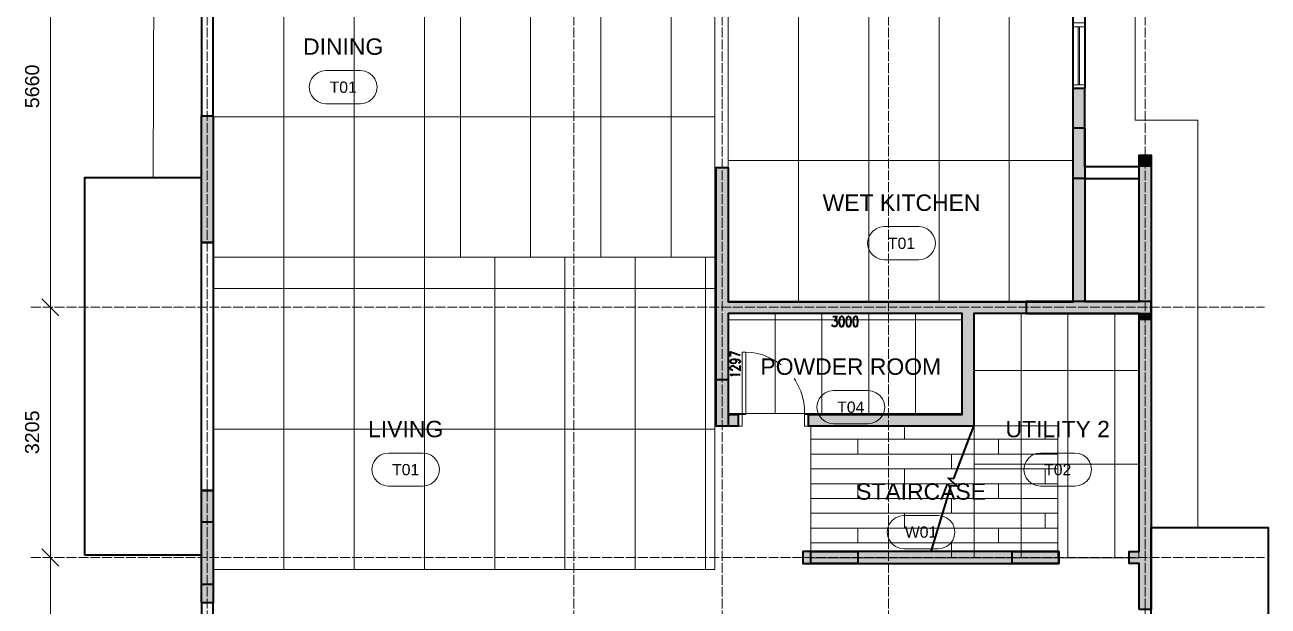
# Model space of a CAD drawing. Header units: millimetres. Extents: x 5 to 417, y 5 to 292.
# Drawn here: x 92.7 to 251.9, y 101.3 to 175.8 of the extents above; entities that cross this region are included whole.
import ezdxf
from ezdxf.enums import TextEntityAlignment as Align

# ---------------------------------------------------------------- set-up
doc = ezdxf.new("R2010")
doc.units = ezdxf.units.MM
doc.linetypes.add('DASHED', pattern=[1.524, 1.27, -0.254])
for name, color, linetype, lineweight in [('A-DOOR', 7, 'CONTINUOUS', 18), ('A-GRID', 8, 'DASHED', 13), ('A-WALL', 250, 'CONTINUOUS', 35), ('A-WALL-FILL', 250, 'CONTINUOUS', 0), ('A-WIND', 7, 'CONTINUOUS', 13), ('I-DIM', 5, 'CONTINUOUS', 13), ('I-FLOR', 8, 'CONTINUOUS', 9), ('I-ROOM', 7, 'CONTINUOUS', 13), ('I-TAG', 5, 'CONTINUOUS', 13)]:
    doc.layers.add(name, color=color, linetype=linetype, lineweight=lineweight)
doc.styles.get("Standard").update_dxf_attribs({"font": 'arial.ttf'})

msp = doc.modelspace()

# ---------------------------------------------------------------- hatches: boundary and pattern name
at = {"layer": 'A-WALL-FILL', "true_color": 0x4d4d4d}
h = msp.add_hatch(color=7, dxfattribs=at)
h.dxf.hatch_style = 1
h.paths.add_polyline_path([(228.47, 167.62), (226.97, 167.62), (228.47, 162.58), (228.47, 167.62)])
h = msp.add_hatch(color=7, dxfattribs=at)
h.dxf.hatch_style = 1
h.paths.add_polyline_path([(226.97, 167.62), (228.47, 162.58), (226.97, 162.58), (226.97, 167.62)])
h = msp.add_hatch(color=7, dxfattribs=at)
h.dxf.hatch_style = 1
h.paths.add_polyline_path([(116.85, 164.12), (115.35, 164.12), (116.85, 147.92), (116.85, 164.12)])
h = msp.add_hatch(color=7, dxfattribs=at)
h.dxf.hatch_style = 1
h.paths.add_polyline_path([(115.35, 164.12), (116.85, 147.92), (115.35, 147.92), (115.35, 164.12)])
h = msp.add_hatch(color=7, dxfattribs=at)
h.dxf.hatch_style = 1
h.paths.add_polyline_path([(228.47, 162.58), (226.97, 162.58), (228.47, 156.08), (228.47, 162.58)])
h = msp.add_hatch(color=7, dxfattribs=at)
h.dxf.hatch_style = 1
h.paths.add_polyline_path([(226.97, 162.58), (228.47, 156.08), (226.97, 156.08), (226.97, 162.58)])
h = msp.add_hatch(color=7, dxfattribs=at)
h.dxf.hatch_style = 1
h.paths.add_polyline_path([(236.95, 159.08), (235.45, 159.08), (236.95, 157.58), (236.95, 159.08)])
h = msp.add_hatch(color=7, dxfattribs=at)
h.dxf.hatch_style = 1
h.paths.add_polyline_path([(235.45, 159.08), (236.95, 157.58), (235.45, 157.58), (235.45, 159.08)])
h = msp.add_hatch(color=7, dxfattribs=at)
h.dxf.hatch_style = 1
h.paths.add_polyline_path([(182.78, 157.52), (181.28, 157.52), (182.78, 151.82), (182.78, 157.52)])
h = msp.add_hatch(color=7, dxfattribs=at)
h.dxf.hatch_style = 1
h.paths.add_polyline_path([(181.28, 157.52), (182.78, 151.82), (181.28, 151.82), (181.28, 157.52)])
h = msp.add_hatch(color=7, dxfattribs=at)
h.dxf.hatch_style = 1
h.paths.add_polyline_path([(228.47, 156.08), (226.97, 156.08), (228.47, 140.32), (228.47, 156.08)])
h = msp.add_hatch(color=7, dxfattribs=at)
h.dxf.hatch_style = 1
h.paths.add_polyline_path([(226.97, 156.08), (228.47, 140.32), (226.97, 140.32), (226.97, 156.08)])
h = msp.add_hatch(color=7, dxfattribs=at)
h.dxf.hatch_style = 1
h.paths.add_polyline_path([(236.95, 157.58), (235.45, 157.58), (236.95, 140.32), (236.95, 157.58)])
h = msp.add_hatch(color=7, dxfattribs=at)
h.dxf.hatch_style = 1
h.paths.add_polyline_path([(235.45, 157.58), (236.95, 140.32), (235.45, 140.32), (235.45, 157.58)])
h = msp.add_hatch(color=7, dxfattribs=at)
h.dxf.hatch_style = 1
h.paths.add_polyline_path([(182.78, 151.82), (181.28, 151.82), (182.78, 140.3), (182.78, 151.82)])
h = msp.add_hatch(color=7, dxfattribs=at)
h.dxf.hatch_style = 1
h.paths.add_polyline_path([(181.28, 151.82), (182.78, 140.3), (181.28, 140.3), (181.28, 151.82)])
h = msp.add_hatch(color=7, dxfattribs=at)
h.dxf.hatch_style = 1
h.paths.add_polyline_path([(236.95, 140.3), (181.28, 140.3), (236.95, 138.82), (236.95, 140.3)])
h = msp.add_hatch(color=7, dxfattribs=at)
h.dxf.hatch_style = 1
h.paths.add_polyline_path([(181.28, 140.3), (236.95, 138.82), (181.28, 138.82), (181.28, 140.3)])
h = msp.add_hatch(color=7, dxfattribs=at)
h.dxf.hatch_style = 1
h.paths.add_polyline_path([(236.95, 140.32), (220.95, 140.32), (236.95, 138.82), (236.95, 140.32)])
h = msp.add_hatch(color=7, dxfattribs=at)
h.dxf.hatch_style = 1
h.paths.add_polyline_path([(220.95, 140.32), (236.95, 138.82), (220.95, 138.82), (220.95, 140.32)])
h = msp.add_hatch(color=7, dxfattribs=at)
h.dxf.hatch_style = 1
h.paths.add_polyline_path([(236.95, 140.32), (226.97, 140.32), (236.95, 140.3), (236.95, 140.32)])
h = msp.add_hatch(color=7, dxfattribs=at)
h.dxf.hatch_style = 1
h.paths.add_polyline_path([(226.97, 140.32), (236.95, 140.3), (226.97, 140.3), (226.97, 140.32)])
h = msp.add_hatch(color=7, dxfattribs=at)
h.dxf.hatch_style = 1
h.paths.add_polyline_path([(182.78, 138.82), (181.28, 138.82), (182.78, 125.86), (182.78, 138.82)])
h = msp.add_hatch(color=7, dxfattribs=at)
h.dxf.hatch_style = 1
h.paths.add_polyline_path([(181.28, 138.82), (182.78, 125.86), (181.28, 125.86), (181.28, 138.82)])
h = msp.add_hatch(color=7, dxfattribs=at)
h.dxf.hatch_style = 1
h.paths.add_polyline_path([(214.27, 138.82), (212.77, 138.82), (214.27, 125.86), (214.27, 138.82)])
h = msp.add_hatch(color=7, dxfattribs=at)
h.dxf.hatch_style = 1
h.paths.add_polyline_path([(212.77, 138.82), (214.27, 125.86), (212.77, 125.86), (212.77, 138.82)])
h = msp.add_hatch(color=7, dxfattribs=at)
h.dxf.hatch_style = 1
h.paths.add_polyline_path([(236.95, 138.82), (235.45, 138.82), (236.95, 138.06), (236.95, 138.82)])
h = msp.add_hatch(color=7, dxfattribs=at)
h.dxf.hatch_style = 1
h.paths.add_polyline_path([(235.45, 138.82), (236.95, 138.06), (235.45, 138.06), (235.45, 138.82)])
h = msp.add_hatch(color=7, dxfattribs=at)
h.dxf.hatch_style = 1
h.paths.add_polyline_path([(236.95, 138.06), (235.45, 138.06), (236.95, 111.39), (236.95, 138.06)])
h = msp.add_hatch(color=7, dxfattribs=at)
h.dxf.hatch_style = 1
h.paths.add_polyline_path([(235.45, 138.06), (236.95, 111.39), (235.45, 111.39), (235.45, 138.06)])
h = msp.add_hatch(color=7, dxfattribs=at)
h.dxf.hatch_style = 1
h.paths.add_polyline_path([(181.28, 124.36), (182.78, 124.36), (181.28, 130.36), (181.28, 124.36)])
h = msp.add_hatch(color=7, dxfattribs=at)
h.dxf.hatch_style = 1
h.paths.add_polyline_path([(182.78, 124.36), (181.28, 130.36), (182.78, 130.36), (182.78, 124.36)])
h = msp.add_hatch(color=7, dxfattribs=at)
h.dxf.hatch_style = 1
h.paths.add_polyline_path([(184.08, 125.86), (181.28, 125.86), (184.08, 124.36), (184.08, 125.86)])
h = msp.add_hatch(color=7, dxfattribs=at)
h.dxf.hatch_style = 1
h.paths.add_polyline_path([(181.28, 125.86), (184.08, 124.36), (181.28, 124.36), (181.28, 125.86)])
h = msp.add_hatch(color=7, dxfattribs=at)
h.dxf.hatch_style = 1
h.paths.add_polyline_path([(214.27, 125.86), (193.08, 125.86), (214.27, 124.36), (214.27, 125.86)])
h = msp.add_hatch(color=7, dxfattribs=at)
h.dxf.hatch_style = 1
h.paths.add_polyline_path([(193.08, 125.86), (214.27, 124.36), (193.08, 124.36), (193.08, 125.86)])
h = msp.add_hatch(color=7, dxfattribs=at)
h.dxf.hatch_style = 1
h.paths.add_polyline_path([(116.85, 116.13), (115.35, 116.13), (116.85, 107.89), (116.85, 116.13)])
h = msp.add_hatch(color=7, dxfattribs=at)
h.dxf.hatch_style = 1
h.paths.add_polyline_path([(115.35, 116.13), (116.85, 107.89), (115.35, 107.89), (115.35, 116.13)])
h = msp.add_hatch(color=7, dxfattribs=at)
h.dxf.hatch_style = 1
h.paths.add_polyline_path([(116.85, 104.09), (116.85, 112.09), (115.35, 104.09), (116.85, 104.09)])
h = msp.add_hatch(color=7, dxfattribs=at)
h.dxf.hatch_style = 1
h.paths.add_polyline_path([(116.85, 112.09), (115.35, 104.09), (115.35, 112.09), (116.85, 112.09)])
h = msp.add_hatch(color=7, dxfattribs=at)
h.dxf.hatch_style = 1
h.paths.add_polyline_path([(236.95, 111.39), (235.45, 111.39), (236.95, 108.29), (236.95, 111.39)])
h = msp.add_hatch(color=7, dxfattribs=at)
h.dxf.hatch_style = 1
h.paths.add_polyline_path([(235.45, 111.39), (236.95, 108.29), (235.45, 108.29), (235.45, 111.39)])
h = msp.add_hatch(color=7, dxfattribs=at)
h.dxf.hatch_style = 1
h.paths.add_polyline_path([(225.15, 108.29), (192.34, 108.29), (225.15, 106.79), (225.15, 108.29)])
h = msp.add_hatch(color=7, dxfattribs=at)
h.dxf.hatch_style = 1
h.paths.add_polyline_path([(192.34, 108.29), (225.15, 106.79), (192.34, 106.79), (192.34, 108.29)])
h = msp.add_hatch(color=7, dxfattribs=at)
h.dxf.hatch_style = 1
h.paths.add_polyline_path([(199.4, 106.79), (199.4, 108.29), (193.4, 106.79), (199.4, 106.79)])
h = msp.add_hatch(color=7, dxfattribs=at)
h.dxf.hatch_style = 1
h.paths.add_polyline_path([(199.4, 108.29), (193.4, 106.79), (193.4, 108.29), (199.4, 108.29)])
h = msp.add_hatch(color=7, dxfattribs=at)
h.dxf.hatch_style = 1
h.paths.add_polyline_path([(225.15, 106.79), (225.15, 108.29), (219.15, 106.79), (225.15, 106.79)])
h = msp.add_hatch(color=7, dxfattribs=at)
h.dxf.hatch_style = 1
h.paths.add_polyline_path([(225.15, 108.29), (219.15, 106.79), (219.15, 108.29), (225.15, 108.29)])
h = msp.add_hatch(color=7, dxfattribs=at)
h.dxf.hatch_style = 1
h.paths.add_polyline_path([(236.95, 108.29), (234.15, 108.29), (236.95, 106.79), (236.95, 108.29)])
h = msp.add_hatch(color=7, dxfattribs=at)
h.dxf.hatch_style = 1
h.paths.add_polyline_path([(234.15, 108.29), (236.95, 106.79), (234.15, 106.79), (234.15, 108.29)])
h = msp.add_hatch(color=7, dxfattribs=at)
h.dxf.hatch_style = 1
h.paths.add_polyline_path([(116.85, 107.89), (115.35, 107.89), (116.85, 101.73), (116.85, 107.89)])
h = msp.add_hatch(color=7, dxfattribs=at)
h.dxf.hatch_style = 1
h.paths.add_polyline_path([(115.35, 107.89), (116.85, 101.73), (115.35, 101.73), (115.35, 107.89)])
h = msp.add_hatch(color=7, dxfattribs=at)
h.dxf.hatch_style = 1
h.paths.add_polyline_path([(236.95, 106.79), (235.45, 106.79), (236.95, 100.89), (236.95, 106.79)])
h = msp.add_hatch(color=7, dxfattribs=at)
h.dxf.hatch_style = 1
h.paths.add_polyline_path([(235.45, 106.79), (236.95, 100.89), (235.45, 100.89), (235.45, 106.79)])

# ---------------------------------------------------------------- linework, layer by layer
at = {"layer": 'A-DOOR'}
for points in [[(228.47, 191.63), (228.47, 167.62), (226.97, 167.62), (226.97, 191.63), (228.47, 191.63)], [(228.47, 175.54), (228.47, 176.04), (226.97, 176.04), (226.97, 175.54), (228.47, 175.54)], [(227.61, 168.12), (227.61, 175.54)], [(227.81, 168.12), (227.81, 175.54)], [(228.47, 167.62), (228.47, 168.12), (226.97, 168.12), (226.97, 167.62), (228.47, 167.62)], [(184.58, 125.86), (185.08, 125.86), (185.08, 133.86), (184.58, 133.86), (184.58, 125.86)], [(189.6, 132.22), (189.34, 132.42), (188.7, 132.84), (188.02, 133.18), (187.32, 133.46), (186.58, 133.66), (185.84, 133.8), (185.08, 133.86)], [(192.58, 125.86), (192.56, 126.62), (192.48, 127.38), (192.32, 128.12), (192.1, 128.84), (191.78, 129.54), (191.42, 130.22), (191.24, 130.48)], [(184.08, 124.36), (184.58, 124.36), (184.58, 125.86), (184.08, 125.86), (184.08, 124.36)], [(192.58, 124.36), (193.08, 124.36), (193.08, 125.86), (192.58, 125.86), (192.58, 124.36)]]:
    msp.add_lwpolyline(points, dxfattribs=at)
at = {"layer": 'A-GRID'}
for p, q in [((116.1, 37), (116.1, 272)), ((163.04, 37), (163.04, 272)), ((182.04, 37), (182.04, 272)), ((203.34, 37), (203.34, 272)), ((236.2, 37), (236.2, 272)), ((93.5, 139.6), (251.5, 139.6)), ((93.5, 107.55), (251.5, 107.55))]:
    msp.add_line(p, q, dxfattribs=at)
at = {"layer": 'A-WALL'}
for points in [[(226.97, 191.63), (228.47, 191.63), (228.47, 167.62), (226.97, 167.62), (226.97, 191.63)], [(115.35, 164.12), (116.85, 164.12), (116.85, 179.13), (115.35, 179.13), (115.35, 164.12)], [(235.45, 157.58), (235.45, 159.08), (236.95, 159.08), (236.95, 138.06), (235.45, 138.06), (235.45, 138.82), (214.27, 138.82), (214.27, 124.36), (212.77, 124.36), (193.08, 124.36), (193.08, 125.86), (212.77, 125.86), (212.77, 138.82), (182.78, 138.82), (182.78, 125.86), (184.08, 125.86), (184.08, 124.36), (181.28, 124.36), (181.28, 157.52), (182.78, 157.52), (182.78, 151.82), (182.78, 140.3), (226.97, 140.3), (226.97, 167.62)], [(228.47, 157.58), (228.47, 167.62)], [(116.85, 147.92), (115.35, 147.92), (115.35, 164.12), (116.85, 164.12), (116.85, 147.92)], [(228.47, 162.58), (228.47, 156.08), (226.97, 156.08), (226.97, 162.58), (228.47, 162.58)], [(100.35, 107.89), (115.35, 107.89), (115.35, 156.18), (100.35, 156.18), (100.35, 107.89)], [(235.45, 157.58), (228.47, 157.58), (228.47, 140.32), (235.45, 140.32), (235.45, 157.58)], [(228.47, 156.08), (235.45, 156.08), (235.45, 157.58), (228.47, 157.58), (228.47, 156.08)], [(116.85, 116.13), (115.35, 116.13), (115.35, 147.92), (116.85, 147.92), (116.85, 116.13)], [(236.95, 140.32), (220.95, 140.32), (220.95, 138.82), (236.95, 138.82), (236.95, 140.32)], [(196.22, 138.4), (196.7, 138.4), (196.44, 137.92), (196.58, 137.92), (196.66, 137.86), (196.7, 137.8), (196.74, 137.62), (196.74, 137.5), (196.7, 137.32), (196.62, 137.2), (196.48, 137.14), (196.34, 137.14), (196.22, 137.2), (196.16, 137.26), (196.12, 137.38)], [(197.28, 138.4), (197.16, 138.34), (197.06, 138.16), (197.02, 137.86), (197.02, 137.68), (197.06, 137.38), (197.16, 137.2), (197.28, 137.14), (197.38, 137.14), (197.5, 137.2), (197.6, 137.38), (197.64, 137.68), (197.64, 137.86), (197.6, 138.16), (197.5, 138.34), (197.38, 138.4), (197.28, 138.4)], [(198.18, 138.4), (198.04, 138.34), (197.96, 138.16), (197.92, 137.86), (197.92, 137.68), (197.96, 137.38), (198.04, 137.2), (198.18, 137.14), (198.26, 137.14), (198.4, 137.2), (198.5, 137.38), (198.54, 137.68), (198.54, 137.86), (198.5, 138.16), (198.4, 138.34), (198.26, 138.4), (198.18, 138.4)], [(199.08, 138.4), (198.94, 138.34), (198.84, 138.16), (198.8, 137.86), (198.8, 137.68), (198.84, 137.38), (198.94, 137.2), (199.08, 137.14), (199.16, 137.14), (199.3, 137.2), (199.38, 137.38), (199.42, 137.68), (199.42, 137.86), (199.38, 138.16), (199.3, 138.34), (199.16, 138.4), (199.08, 138.4)], [(235.45, 100.89), (235.45, 106.79), (234.15, 106.79), (234.15, 108.29), (235.45, 108.29), (235.45, 138.06), (236.95, 138.06), (236.95, 100.89), (235.45, 100.89)], [(183.08, 133.28), (183.08, 133.9), (184.32, 133.46)], [(183.5, 132.96), (183.68, 132.92), (183.8, 132.84), (183.86, 132.7), (183.86, 132.66), (183.8, 132.52), (183.68, 132.44), (183.5, 132.38), (183.44, 132.38), (183.26, 132.44), (183.14, 132.52), (183.08, 132.66), (183.08, 132.7), (183.14, 132.84), (183.26, 132.92), (183.5, 132.96), (183.8, 132.96), (184.08, 132.92), (184.26, 132.84), (184.32, 132.7), (184.32, 132.6), (184.26, 132.48), (184.14, 132.44)], [(183.38, 131.54), (183.32, 131.54), (183.2, 131.58), (183.14, 131.62), (183.08, 131.72), (183.08, 131.9), (183.14, 131.98), (183.2, 132.02), (183.32, 132.08), (183.44, 132.08), (183.56, 132.02), (183.74, 131.94), (184.32, 131.5), (184.32, 132.12)], [(183.32, 130.78), (183.26, 130.86), (183.08, 131), (184.32, 131)], [(181.28, 124.36), (181.28, 130.36), (182.78, 130.36), (182.78, 124.36), (181.28, 124.36)], [(208.81, 108.29), (211.37, 116.76), (212.09, 116.74), (210.99, 117.7), (211.71, 117.68), (214.27, 124.36)], [(116.85, 101.73), (115.35, 101.73), (115.35, 116.13), (116.85, 116.13), (116.85, 101.73)], [(116.85, 112.09), (116.85, 104.09), (115.35, 104.09), (115.35, 112.09), (116.85, 112.09)], [(236.95, 73.59), (236.95, 111.39), (251.95, 111.39), (251.95, 63.79), (236.95, 63.79), (236.95, 72.09)], [(225.15, 108.29), (192.34, 108.29), (192.34, 106.79), (225.15, 106.79), (225.15, 108.29)], [(199.4, 106.79), (193.4, 106.79), (193.4, 108.29), (199.4, 108.29), (199.4, 106.79)], [(225.15, 106.79), (219.15, 106.79), (219.15, 108.29), (225.15, 108.29), (225.15, 106.79)], [(115.35, 71.73), (116.85, 71.73), (116.85, 101.73), (115.35, 101.73), (115.35, 71.73)]]:
    msp.add_lwpolyline(points, dxfattribs=at)
at = {"layer": 'A-WIND'}
for points in [[(118.35, 244.64), (118.35, 206.67), (115.35, 206.67), (109.35, 206.67), (109.17, 156.18), (115.35, 156.18)], [(236.95, 111.39), (242.95, 111.39), (242.95, 157.58), (242.95, 163.58), (234.91, 163.58), (234.91, 209.47), (228.47, 209.47)]]:
    msp.add_lwpolyline(points, dxfattribs=at)
at = {"layer": 'I-DIM'}
for p, q in [((96, 138.1), (96, 197.7)), ((97.1, 138.5), (94.9, 140.7)), ((97.1, 138.5), (94.9, 140.7)), ((96, 106.05), (96, 141.1)), ((97.1, 106.45), (94.9, 108.65)), ((97.1, 106.45), (94.9, 108.65)), ((96, 62.35), (96, 109.05))]:
    msp.add_line(p, q, dxfattribs=at)
at = {"layer": 'I-FLOR', "color": 5}
for p, q in [((116.9, 146), (116.9, 195.5)), ((125.9, 146), (125.9, 195.5)), ((134.9, 146), (134.9, 195.5)), ((143.9, 146), (143.9, 195.5)), ((148.5, 146), (148.5, 195.5)), ((157.5, 146), (157.5, 195.5)), ((166.5, 146), (166.5, 195.5)), ((175.5, 146), (175.5, 195.5)), ((182.8, 140.4), (182.8, 194.3)), ((191.8, 140.4), (191.8, 194.3)), ((200.8, 140.4), (200.8, 194.3)), ((209.8, 140.4), (209.8, 194.3)), ((218.8, 140.4), (218.8, 194.3)), ((116.9, 164), (148.5, 164)), ((148.5, 164), (181.1, 164)), ((182.8, 158.4), (227, 158.4)), ((116.9, 106), (116.9, 146)), ((116.9, 146), (148.5, 146)), ((125.9, 106), (125.9, 146)), ((134.9, 106), (134.9, 146)), ((143.9, 106), (143.9, 146)), ((148.5, 146), (181.1, 146)), ((152.9, 106), (152.9, 146)), ((161.9, 106), (161.9, 146)), ((170.9, 106), (170.9, 146)), ((179.9, 106), (179.9, 146)), ((116.9, 142), (181.1, 142)), ((182.8, 140.4), (227, 140.4)), ((116.9, 124), (181.1, 124)), ((116.9, 106), (181.1, 106))]:
    msp.add_line(p, q, dxfattribs=at)
at = {"layer": 'I-FLOR', "color": 30}
for p, q in [((182.8, 126), (182.8, 138.8)), ((188.8, 126), (188.8, 138.8)), ((194.8, 126), (194.8, 138.8)), ((200.8, 126), (200.8, 138.8)), ((206.8, 126), (206.8, 138.8)), ((182.8, 138), (212.7, 138)), ((182.8, 126), (212.7, 126))]:
    msp.add_line(p, q, dxfattribs=at)
at = {"layer": 'I-FLOR', "color": 6}
for p, q in [((214.3, 107.5), (214.3, 138.8)), ((220.3, 107.5), (220.3, 138.8)), ((226.3, 107.5), (226.3, 138.8)), ((232.3, 107.5), (232.3, 138.8)), ((214.3, 131.5), (235.4, 131.5)), ((214.3, 119.5), (235.4, 119.5)), ((214.3, 107.5), (235.4, 107.5))]:
    msp.add_line(p, q, dxfattribs=at)
at = {"layer": 'I-FLOR', "color": 3}
for p, q in [((205.4, 122.7), (205.4, 124.4)), ((223.4, 122.7), (223.4, 124.4)), ((193.4, 122.7), (225, 122.7)), ((199.4, 120.8), (199.4, 122.7)), ((217.4, 120.8), (217.4, 122.7)), ((193.4, 118.9), (193.4, 120.8)), ((193.4, 120.8), (225, 120.8)), ((211.4, 118.9), (211.4, 120.8)), ((193.4, 118.9), (225, 118.9)), ((205.4, 117), (205.4, 118.9)), ((223.4, 117), (223.4, 118.9)), ((193.4, 117), (225, 117)), ((199.4, 115.1), (199.4, 117)), ((217.4, 115.1), (217.4, 117)), ((193.4, 113.2), (193.4, 115.1)), ((193.4, 115.1), (225, 115.1)), ((211.4, 113.2), (211.4, 115.1)), ((193.4, 113.2), (225, 113.2)), ((205.4, 111.3), (205.4, 113.2)), ((223.4, 111.3), (223.4, 113.2)), ((193.4, 111.3), (225, 111.3)), ((199.4, 109.4), (199.4, 111.3)), ((217.4, 109.4), (217.4, 111.3)), ((193.4, 107.5), (193.4, 109.4)), ((193.4, 109.4), (225, 109.4)), ((211.4, 107.5), (211.4, 109.4)), ((193.4, 107.5), (225, 107.5))]:
    msp.add_line(p, q, dxfattribs=at)
at = {"layer": 'I-FLOR', "color": 5}
for points in [[(116.9, 146), (148.5, 146), (148.5, 195.5), (116.9, 195.5)], [(148.5, 146), (181.1, 146), (181.1, 195.5), (148.5, 195.5)], [(182.8, 140.4), (227, 140.4), (227, 194.3), (182.8, 194.3)], [(116.9, 106), (181.1, 106), (181.1, 146), (116.9, 146)]]:
    msp.add_lwpolyline(points, close=True, dxfattribs=at)
at = {"layer": 'I-FLOR', "color": 30}
msp.add_lwpolyline([(182.8, 126), (212.7, 126), (212.7, 138.8), (182.8, 138.8)], close=True, dxfattribs=at)
at = {"layer": 'I-FLOR', "color": 6}
msp.add_lwpolyline([(214.3, 107.5), (235.4, 107.5), (235.4, 138.8), (214.3, 138.8)], close=True, dxfattribs=at)
at = {"layer": 'I-FLOR', "color": 3}
msp.add_lwpolyline([(193.4, 107.5), (225, 107.5), (225, 124.4), (193.4, 124.4)], close=True, dxfattribs=at)
at = {"layer": 'I-TAG'}
for points in [[(131.29, 169.93), (130.74, 169.85), (130.23, 169.64), (129.79, 169.3), (129.45, 168.86), (129.24, 168.35), (129.16, 167.8), (129.24, 167.25), (129.45, 166.74), (129.79, 166.3), (130.23, 165.96), (130.74, 165.75), (131.29, 165.68), (135.71, 165.68), (136.26, 165.75), (136.77, 165.96), (137.21, 166.3), (137.55, 166.74), (137.76, 167.25), (137.84, 167.8), (137.76, 168.35), (137.55, 168.86), (137.21, 169.3), (136.77, 169.64), (136.26, 169.85), (135.71, 169.93)], [(202.79, 149.93), (202.24, 149.85), (201.73, 149.64), (201.29, 149.3), (200.95, 148.86), (200.74, 148.35), (200.66, 147.8), (200.74, 147.25), (200.95, 146.74), (201.29, 146.3), (201.73, 145.96), (202.24, 145.75), (202.79, 145.68), (207.21, 145.68), (207.76, 145.75), (208.27, 145.96), (208.71, 146.3), (209.05, 146.74), (209.26, 147.25), (209.34, 147.8), (209.26, 148.35), (209.05, 148.86), (208.71, 149.3), (208.27, 149.64), (207.76, 149.85), (207.21, 149.93)], [(196.29, 128.93), (195.74, 128.85), (195.23, 128.64), (194.79, 128.3), (194.45, 127.86), (194.24, 127.35), (194.16, 126.8), (194.24, 126.25), (194.45, 125.74), (194.79, 125.3), (195.23, 124.96), (195.74, 124.75), (196.29, 124.67), (200.71, 124.67), (201.26, 124.75), (201.77, 124.96), (202.21, 125.3), (202.55, 125.74), (202.76, 126.25), (202.84, 126.8), (202.76, 127.35), (202.55, 127.86), (202.21, 128.3), (201.77, 128.64), (201.26, 128.85), (200.71, 128.93)], [(139.29, 120.92), (138.74, 120.85), (138.23, 120.64), (137.79, 120.3), (137.45, 119.86), (137.24, 119.35), (137.16, 118.8), (137.24, 118.25), (137.45, 117.74), (137.79, 117.3), (138.23, 116.96), (138.74, 116.75), (139.29, 116.67), (143.71, 116.67), (144.26, 116.75), (144.77, 116.96), (145.21, 117.3), (145.55, 117.74), (145.76, 118.25), (145.84, 118.8), (145.76, 119.35), (145.55, 119.86), (145.21, 120.3), (144.77, 120.64), (144.26, 120.85), (143.71, 120.92)], [(222.79, 120.92), (222.24, 120.85), (221.73, 120.64), (221.29, 120.3), (220.95, 119.86), (220.74, 119.35), (220.66, 118.8), (220.74, 118.25), (220.95, 117.74), (221.29, 117.3), (221.73, 116.96), (222.24, 116.75), (222.79, 116.67), (227.21, 116.67), (227.76, 116.75), (228.27, 116.96), (228.71, 117.3), (229.05, 117.74), (229.26, 118.25), (229.34, 118.8), (229.26, 119.35), (229.05, 119.86), (228.71, 120.3), (228.27, 120.64), (227.76, 120.85), (227.21, 120.92)], [(205.29, 112.92), (204.74, 112.85), (204.23, 112.64), (203.79, 112.3), (203.45, 111.86), (203.24, 111.35), (203.16, 110.8), (203.24, 110.25), (203.45, 109.74), (203.79, 109.3), (204.23, 108.96), (204.74, 108.75), (205.29, 108.67), (209.71, 108.67), (210.26, 108.75), (210.77, 108.96), (211.21, 109.3), (211.55, 109.74), (211.76, 110.25), (211.84, 110.8), (211.76, 111.35), (211.55, 111.86), (211.21, 112.3), (210.77, 112.64), (210.26, 112.85), (209.71, 112.92)]]:
    msp.add_lwpolyline(points, close=True, dxfattribs=at)

# ---------------------------------------------------------------- texts
at = {"layer": 'I-DIM'}
for s, p in [('5660', (95.1, 167.9)), ('3205', (95.1, 123.58))]:
    msp.add_text(s, height=1.8, rotation=90, dxfattribs=at).set_placement(p, align=Align.BOTTOM_CENTER)
at = {"layer": 'I-ROOM'}
for s, p in [('DINING', (133.5, 173)), ('WET KITCHEN', (205, 153)), ('POWDER ROOM', (198.5, 132)), ('LIVING', (141.5, 124)), ('UTILITY 2', (225, 124)), ('STAIRCASE', (207.5, 116))]:
    msp.add_text(s, height=2.1, dxfattribs=at).set_placement(p, align=Align.MIDDLE_CENTER)
at = {"layer": 'I-TAG'}
for s, p in [('T01', (133.5, 167.8)), ('T01', (205, 147.8)), ('T04', (198.5, 126.8)), ('T01', (141.5, 118.8)), ('T02', (225, 118.8)), ('W01', (207.5, 110.8))]:
    msp.add_text(s, height=1.445, dxfattribs=at).set_placement(p, align=Align.MIDDLE_CENTER)

doc.saveas('drawing.dxf')
